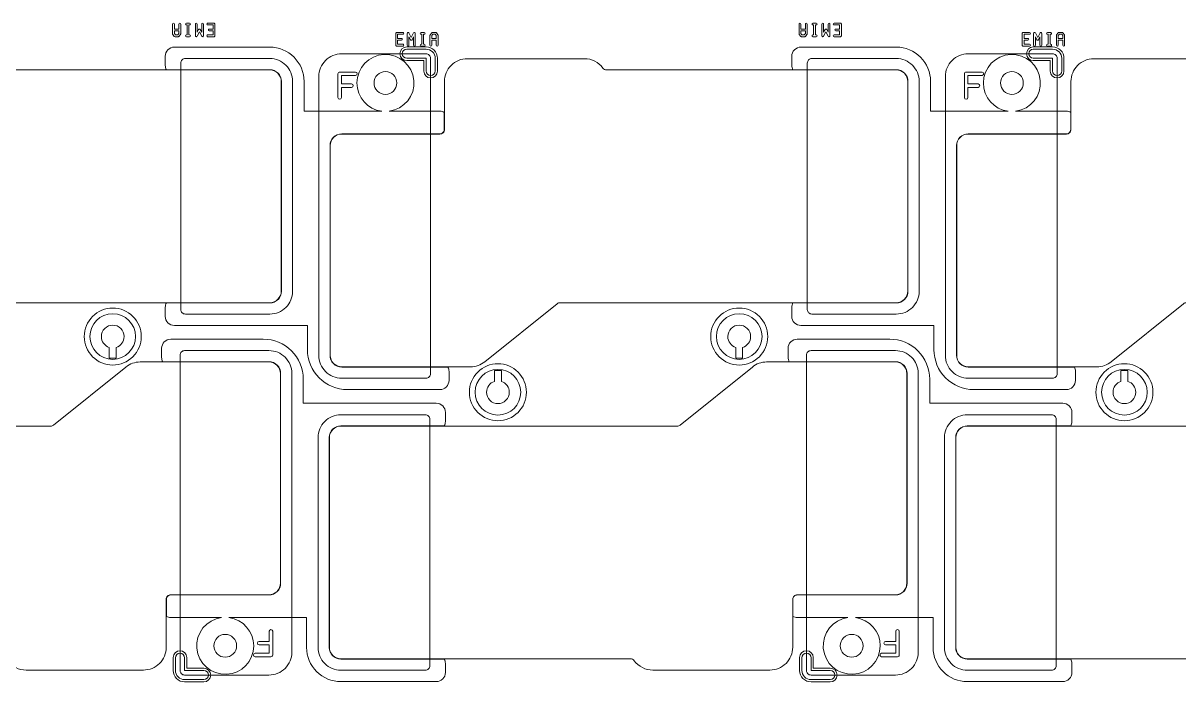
# Model space of a CAD drawing. Extents: x 2541 to 3941, y 2348 to 3338.
# Drawn here: x 2783.9 to 2834.6, y 3045.5 to 3074.3 of the extents above; entities that cross this region are included whole.
import ezdxf

# ---------------------------------------------------------------- set-up
doc = ezdxf.new("R2010")
doc.units = 0
doc.layers.get('0').update_dxf_attribs({"lineweight": 0})
doc.layers.add('EMI-T', color=6, linetype='Continuous', lineweight=0)

msp = doc.modelspace()

# ---------------------------------------------------------------- linework, layer by layer
for p, q in [((2791.16814, 3073.74094), (2791.09861, 3073.74094)), ((2818.63814, 3073.74094), (2818.56861, 3073.74094)), ((2801.4553, 3073.3317), (2801.38577, 3073.3317)), ((2828.9253, 3073.3317), (2828.85577, 3073.3317))]:
    msp.add_line(p, q)
at = {"linetype": 'Continuous'}
for points in [[(2790.48907, 3073.86704), (2790.48907, 3074.03922), (2790.48907, 3074.2975, -1), (2790.56907, 3074.2975), (2790.56907, 3074.07922), (2790.76722, 3074.07922), (2790.76722, 3074.2975, -1), (2790.84722, 3074.2975), (2790.84722, 3074.03922)], [(2791.09861, 3073.74094, -1), (2791.09861, 3073.82094), (2791.12814, 3073.82094), (2791.12814, 3074.2575), (2791.09861, 3074.2575, -1), (2791.09861, 3074.3375), (2791.16814, 3074.3375), (2791.23768, 3074.3375, -1), (2791.23768, 3074.2575), (2791.20814, 3074.2575), (2791.20814, 3073.82094), (2791.23768, 3073.82094, -1), (2791.23768, 3073.74094), (2791.16814, 3073.74094)], [(2791.48907, 3073.78129), (2791.48907, 3074.2975, -1), (2791.56907, 3074.2975), (2791.56907, 3073.9396)], [(2791.76722, 3073.9396), (2791.76722, 3074.2975, -1), (2791.84722, 3074.2975), (2791.84722, 3073.78129, -0.782664), (2791.772, 3073.76198), (2791.66814, 3073.95485)], [(2792.02907, 3073.74094, -1), (2792.02907, 3073.82094), (2792.26722, 3073.82094), (2792.26722, 3073.99922), (2792.09861, 3073.99922, -1), (2792.09861, 3074.07922), (2792.26722, 3074.07922), (2792.26722, 3074.2575), (2792.02907, 3074.2575, -1), (2792.02907, 3074.3375), (2792.30722, 3074.3375, -0.414265), (2792.34722, 3074.2975), (2792.34722, 3074.03922)], [(2817.95907, 3073.86704), (2817.95907, 3074.03922), (2817.95907, 3074.2975, -1), (2818.03907, 3074.2975), (2818.03907, 3074.07922), (2818.23722, 3074.07922), (2818.23722, 3074.2975, -1), (2818.31722, 3074.2975), (2818.31722, 3074.03922)], [(2818.56861, 3073.74094, -1), (2818.56861, 3073.82094), (2818.59814, 3073.82094), (2818.59814, 3074.2575), (2818.56861, 3074.2575, -1), (2818.56861, 3074.3375), (2818.63814, 3074.3375), (2818.70768, 3074.3375, -1), (2818.70768, 3074.2575), (2818.67814, 3074.2575), (2818.67814, 3073.82094), (2818.70768, 3073.82094, -1), (2818.70768, 3073.74094), (2818.63814, 3073.74094)], [(2818.95907, 3073.78129), (2818.95907, 3074.2975, -1), (2819.03907, 3074.2975), (2819.03907, 3073.9396)], [(2819.23722, 3073.9396), (2819.23722, 3074.2975, -1), (2819.31722, 3074.2975), (2819.31722, 3073.78129, -0.782664), (2819.242, 3073.76198), (2819.13814, 3073.95485)], [(2819.49907, 3073.74094, -1), (2819.49907, 3073.82094), (2819.73722, 3073.82094), (2819.73722, 3073.99922), (2819.56861, 3073.99922, -1), (2819.56861, 3074.07922), (2819.73722, 3074.07922), (2819.73722, 3074.2575), (2819.49907, 3074.2575, -1), (2819.49907, 3074.3375), (2819.77722, 3074.3375, -0.414265), (2819.81722, 3074.2975), (2819.81722, 3074.03922)], [(2790.84722, 3074.03922), (2790.84722, 3073.86704, -0.173189), (2790.83818, 3073.84172), (2790.76895, 3073.756, -0.228301), (2790.73768, 3073.74094), (2790.59861, 3073.74094, -0.228253), (2790.56734, 3073.756), (2790.49811, 3073.84172, -0.173127), (2790.48907, 3073.86704)], [(2791.66814, 3073.95485), (2791.56429, 3073.76198, -0.782665), (2791.48907, 3073.78129)], [(2791.56907, 3073.9396), (2791.63292, 3074.05819, -0.597324), (2791.70336, 3074.05819), (2791.76722, 3073.9396)], [(2792.34722, 3074.03922), (2792.34722, 3073.78094, -0.414265), (2792.30722, 3073.74094), (2792.02907, 3073.74094)], [(2800.77623, 3073.3717), (2800.77623, 3073.88791, -0.782664), (2800.85145, 3073.90722), (2800.9553, 3073.71435)], [(2800.85623, 3073.72959), (2800.85623, 3073.3717, -1), (2800.77623, 3073.3717)], [(2801.05438, 3073.72959), (2800.99052, 3073.61101, -0.597324), (2800.92008, 3073.61101), (2800.85623, 3073.72959)], [(2800.9553, 3073.71435), (2801.05916, 3073.90722, -0.782665), (2801.13438, 3073.88791), (2801.13438, 3073.3717, -1), (2801.05438, 3073.3717), (2801.05438, 3073.72959)], [(2801.38577, 3073.3317, -1), (2801.38577, 3073.4117), (2801.4153, 3073.4117), (2801.4153, 3073.84825), (2801.38577, 3073.84825, -1), (2801.38577, 3073.92825), (2801.4553, 3073.92825), (2801.52484, 3073.92825, -1), (2801.52484, 3073.84825), (2801.4953, 3073.84825), (2801.4953, 3073.4117), (2801.52484, 3073.4117, -1), (2801.52484, 3073.3317), (2801.4553, 3073.3317)], [(2801.77623, 3073.3717), (2801.77623, 3073.62997), (2801.77623, 3073.80216, -0.173189), (2801.78527, 3073.82748), (2801.8545, 3073.9132, -0.228301), (2801.88577, 3073.92825), (2802.02484, 3073.92825, -0.228253), (2802.05611, 3073.9132), (2802.12534, 3073.82748, -0.173127), (2802.13438, 3073.80216), (2802.13438, 3073.62997)], [(2818.31722, 3074.03922), (2818.31722, 3073.86704, -0.173189), (2818.30818, 3073.84172), (2818.23895, 3073.756, -0.228301), (2818.20768, 3073.74094), (2818.06861, 3073.74094, -0.228253), (2818.03734, 3073.756), (2817.96811, 3073.84172, -0.173127), (2817.95907, 3073.86704)], [(2819.13814, 3073.95485), (2819.03429, 3073.76198, -0.782665), (2818.95907, 3073.78129)], [(2819.03907, 3073.9396), (2819.10292, 3074.05819, -0.597324), (2819.17336, 3074.05819), (2819.23722, 3073.9396)], [(2819.81722, 3074.03922), (2819.81722, 3073.78094, -0.414265), (2819.77722, 3073.74094), (2819.49907, 3073.74094)], [(2828.24623, 3073.3717), (2828.24623, 3073.88791, -0.782664), (2828.32145, 3073.90722), (2828.4253, 3073.71435)], [(2828.32623, 3073.72959), (2828.32623, 3073.3717, -1), (2828.24623, 3073.3717)], [(2828.52438, 3073.72959), (2828.46052, 3073.61101, -0.597324), (2828.39008, 3073.61101), (2828.32623, 3073.72959)], [(2828.4253, 3073.71435), (2828.52916, 3073.90722, -0.782665), (2828.60438, 3073.88791), (2828.60438, 3073.3717, -1), (2828.52438, 3073.3717), (2828.52438, 3073.72959)], [(2828.85577, 3073.3317, -1), (2828.85577, 3073.4117), (2828.8853, 3073.4117), (2828.8853, 3073.84825), (2828.85577, 3073.84825, -1), (2828.85577, 3073.92825), (2828.9253, 3073.92825), (2828.99484, 3073.92825, -1), (2828.99484, 3073.84825), (2828.9653, 3073.84825), (2828.9653, 3073.4117), (2828.99484, 3073.4117, -1), (2828.99484, 3073.3317), (2828.9253, 3073.3317)], [(2829.24623, 3073.3717), (2829.24623, 3073.62997), (2829.24623, 3073.80216, -0.173189), (2829.25527, 3073.82748), (2829.3245, 3073.9132, -0.228301), (2829.35577, 3073.92825), (2829.49484, 3073.92825, -0.228253), (2829.52611, 3073.9132), (2829.59534, 3073.82748, -0.173127), (2829.60438, 3073.80216), (2829.60438, 3073.62997)], [(2790.1703, 3061.4846), (2790.1703, 3061.8846, -0.124386), (2790.21831, 3062.0746), (2794.7552, 3062.0746, 0.414365), (2795.26507, 3062.58473), (2795.26507, 3071.7846, 0.414366), (2794.7552, 3072.29473), (2790.21831, 3072.29473, -0.124392), (2790.1703, 3072.48473), (2790.1703, 3072.88473, -0.414218), (2790.5703, 3073.28473), (2794.7552, 3073.28473, -0.414364), (2796.25507, 3071.78409), (2796.25507, 3070.47473), (2799.6603, 3070.47473)], [(2802.13438, 3073.62997), (2802.13438, 3073.3717, -1), (2802.05438, 3073.3717), (2802.05438, 3073.58997), (2801.85623, 3073.58997), (2801.85623, 3073.3717, -1), (2801.77623, 3073.3717)], [(2817.6403, 3061.4846), (2817.6403, 3061.8846, -0.124386), (2817.68831, 3062.0746), (2822.2252, 3062.0746, 0.414365), (2822.73507, 3062.58473), (2822.73507, 3071.7846, 0.414366), (2822.2252, 3072.29473), (2817.68831, 3072.29473, -0.124392), (2817.6403, 3072.48473), (2817.6403, 3072.88473, -0.414218), (2818.0403, 3073.28473), (2822.2252, 3073.28473, -0.414364), (2823.72507, 3071.78409), (2823.72507, 3070.47473), (2827.1303, 3070.47473)], [(2829.60438, 3073.62997), (2829.60438, 3073.3717, -1), (2829.52438, 3073.3717), (2829.52438, 3073.58997), (2829.32623, 3073.58997), (2829.32623, 3073.3717, -1), (2829.24623, 3073.3717)], [(2798.57437, 3071.71391, -2.205962), (2799.98845, 3070.47473), (2802.21218, 3070.47473, -0.124388), (2802.40218, 3070.42672), (2802.40218, 3069.67473, -0.414224), (2802.21218, 3069.48473), (2797.9052, 3069.48473, 0.414218), (2797.39508, 3068.9746), (2797.39508, 3059.77472, 0.414217), (2797.9052, 3059.2646), (2802.56418, 3059.2646, -0.124388), (2802.61218, 3059.0746), (2802.61218, 3058.6746, -0.414218), (2802.21218, 3058.2746), (2798.15508, 3058.2746, -0.414215), (2796.40508, 3060.0246), (2796.40508, 3061.0846), (2790.5703, 3061.0846, -0.414218), (2790.1703, 3061.4846)], [(2826.04437, 3071.71391, -2.205962), (2827.45845, 3070.47473), (2829.68218, 3070.47473, -0.124388), (2829.87218, 3070.42672), (2829.87218, 3069.67473, -0.414224), (2829.68218, 3069.48473), (2825.3752, 3069.48473, 0.414218), (2824.86508, 3068.9746), (2824.86508, 3059.77472, 0.414217), (2825.3752, 3059.2646), (2830.03418, 3059.2646, -0.124388), (2830.08218, 3059.0746), (2830.08218, 3058.6746, -0.414218), (2829.68218, 3058.2746), (2825.62508, 3058.2746, -0.414215), (2823.87508, 3060.0246), (2823.87508, 3061.0846), (2818.0403, 3061.0846, -0.414218), (2817.6403, 3061.4846)], [(2790.01127, 3059.6846), (2790.01127, 3060.0846, -0.414218), (2790.41127, 3060.4846), (2794.46837, 3060.4846, -0.414215), (2796.21837, 3058.7346), (2796.21837, 3057.6746), (2802.05314, 3057.6746, -0.414218), (2802.45314, 3057.2746), (2802.45314, 3056.8746, -0.124388), (2802.40514, 3056.6846), (2797.86825, 3056.6846, 0.414365), (2797.35838, 3056.17447), (2797.35838, 3046.9746, 0.414366), (2797.86825, 3046.46446), (2802.40514, 3046.46446, -0.124388), (2802.45314, 3046.27446), (2802.45314, 3045.87446, -0.414218), (2802.05314, 3045.47446), (2797.86825, 3045.47446, -0.414364), (2796.36838, 3046.9751), (2796.36838, 3048.28447), (2792.96315, 3048.28447)], [(2817.48127, 3059.6846), (2817.48127, 3060.0846, -0.414218), (2817.88127, 3060.4846), (2821.93837, 3060.4846, -0.414215), (2823.68837, 3058.7346), (2823.68837, 3057.6746), (2829.52314, 3057.6746, -0.414218), (2829.92314, 3057.2746), (2829.92314, 3056.8746, -0.124388), (2829.87514, 3056.6846), (2825.33825, 3056.6846, 0.414365), (2824.82838, 3056.17447), (2824.82838, 3046.9746, 0.414366), (2825.33825, 3046.46446), (2829.87514, 3046.46446, -0.124388), (2829.92314, 3046.27446), (2829.92314, 3045.87446, -0.414218), (2829.52314, 3045.47446), (2825.33825, 3045.47446, -0.414364), (2823.83838, 3046.9751), (2823.83838, 3048.28447), (2820.43315, 3048.28447)], [(2794.04907, 3047.04528, -2.205962), (2792.635, 3048.28447), (2790.41127, 3048.28447, -0.124386), (2790.22127, 3048.33247), (2790.22127, 3049.08447, -0.414224), (2790.41127, 3049.27447), (2794.71824, 3049.27447, 0.414218), (2795.22837, 3049.78459), (2795.22837, 3058.98447, 0.414217), (2794.71824, 3059.4946), (2790.05927, 3059.4946, -0.124392), (2790.01127, 3059.6846)], [(2821.51907, 3047.04528, -2.205962), (2820.105, 3048.28447), (2817.88127, 3048.28447, -0.124386), (2817.69127, 3048.33247), (2817.69127, 3049.08447, -0.414224), (2817.88127, 3049.27447), (2822.18824, 3049.27447, 0.414218), (2822.69837, 3049.78459), (2822.69837, 3058.98447, 0.414217), (2822.18824, 3059.4946), (2817.52927, 3059.4946, -0.124392), (2817.48127, 3059.6846)], [(2794.11075, 3046.5658, -1), (2794.11075, 3046.7158), (2794.73112, 3046.7158), (2794.73112, 3047.08732), (2794.2846, 3047.08732, -1), (2794.2846, 3047.23732), (2794.73112, 3047.23732), (2794.73112, 3047.68385, -1), (2794.88112, 3047.68385), (2794.88112, 3047.16232)], [(2821.58075, 3046.5658, -1), (2821.58075, 3046.7158), (2822.20112, 3046.7158), (2822.20112, 3047.08732), (2821.7546, 3047.08732, -1), (2821.7546, 3047.23732), (2822.20112, 3047.23732), (2822.20112, 3047.68385, -1), (2822.35112, 3047.68385), (2822.35112, 3047.16232)], [(2794.88112, 3047.16232), (2794.88112, 3046.6408, -0.414241), (2794.80612, 3046.5658), (2794.11075, 3046.5658)], [(2822.35112, 3047.16232), (2822.35112, 3046.6408, -0.414241), (2822.27612, 3046.5658), (2821.58075, 3046.5658)]]:
    msp.add_lwpolyline(points, format="xyb", dxfattribs=at)
for points in [[(2790.56907, 3073.88117), (2790.61772, 3073.82094), (2790.71857, 3073.82094), (2790.76722, 3073.88117), (2790.76722, 3073.99922), (2790.56907, 3073.99922)], [(2801.85623, 3073.66997), (2802.05438, 3073.66997), (2802.05438, 3073.78802), (2802.00573, 3073.84825), (2801.90488, 3073.84825), (2801.85623, 3073.78802)], [(2818.03907, 3073.88117), (2818.08772, 3073.82094), (2818.18857, 3073.82094), (2818.23722, 3073.88117), (2818.23722, 3073.99922), (2818.03907, 3073.99922)], [(2829.32623, 3073.66997), (2829.52438, 3073.66997), (2829.52438, 3073.78802), (2829.47573, 3073.84825), (2829.37488, 3073.84825), (2829.32623, 3073.78802)]]:
    msp.add_lwpolyline(points, close=True, dxfattribs=at)
for points in [[(2800.27623, 3073.3717), (2800.27623, 3073.62997), (2800.27623, 3073.88825, -0.414265), (2800.31623, 3073.92825), (2800.59438, 3073.92825, -1), (2800.59438, 3073.84825), (2800.35623, 3073.84825), (2800.35623, 3073.66997), (2800.52484, 3073.66997, -1), (2800.52484, 3073.58997), (2800.35623, 3073.58997), (2800.35623, 3073.4117), (2800.59438, 3073.4117, -1), (2800.59438, 3073.3317), (2800.31623, 3073.3317, -0.414265)], [(2827.74623, 3073.3717), (2827.74623, 3073.62997), (2827.74623, 3073.88825, -0.414265), (2827.78623, 3073.92825), (2828.06438, 3073.92825, -1), (2828.06438, 3073.84825), (2827.82623, 3073.84825), (2827.82623, 3073.66997), (2827.99484, 3073.66997, -1), (2827.99484, 3073.58997), (2827.82623, 3073.58997), (2827.82623, 3073.4117), (2828.06438, 3073.4117, -1), (2828.06438, 3073.3317), (2827.78623, 3073.3317, -0.414265)], [(2800.76244, 3072.69531, -1), (2800.76244, 3073.29531), (2801.60715, 3073.29531, -0.414217), (2802.10715, 3072.79531), (2802.10715, 3072.23231, -1), (2801.50715, 3072.23231), (2801.50715, 3072.69531)], [(2800.76244, 3072.79531), (2801.60715, 3072.79531), (2801.60715, 3072.24124, 1), (2802.00715, 3072.24124), (2802.00715, 3072.79531, 0.414218), (2801.60715, 3073.19531), (2800.76244, 3073.19531, 1)], [(2828.23244, 3072.69531, -1), (2828.23244, 3073.29531), (2829.07715, 3073.29531, -0.414217), (2829.57715, 3072.79531), (2829.57715, 3072.23231, -1), (2828.97715, 3072.23231), (2828.97715, 3072.69531)], [(2828.23244, 3072.79531), (2829.07715, 3072.79531), (2829.07715, 3072.24124, 1), (2829.47715, 3072.24124), (2829.47715, 3072.79531, 0.414218), (2829.07715, 3073.19531), (2828.23244, 3073.19531, 1)], [(2769.93508, 3059.77472), (2769.93508, 3068.9746, -0.414219), (2770.4352, 3069.47473), (2774.74218, 3069.47473, 0.414223), (2774.94218, 3069.67473), (2774.94218, 3071.77952, -0.414215), (2775.94218, 3072.77952), (2781.07907, 3072.77952, -0.24029), (2781.88871, 3072.36692, 0.240069), (2782.05015, 3072.28473), (2794.7552, 3072.28473, -0.414366), (2795.25507, 3071.7846), (2795.25507, 3062.58472, -0.414365), (2794.7552, 3062.0846), (2780.00567, 3062.0846, 0.170771), (2779.88046, 3062.04056), (2776.70951, 3059.49481, -0.170765), (2776.08341, 3059.2746), (2770.4352, 3059.2746, -0.414218)], [(2797.40508, 3059.77472), (2797.40508, 3068.9746, -0.414219), (2797.9052, 3069.47473), (2802.21218, 3069.47473, 0.414223), (2802.41218, 3069.67473), (2802.41218, 3071.77952, -0.414215), (2803.41218, 3072.77952), (2808.54907, 3072.77952, -0.24029), (2809.35871, 3072.36692, 0.240069), (2809.52015, 3072.28473), (2822.2252, 3072.28473, -0.414366), (2822.72507, 3071.7846), (2822.72507, 3062.58472, -0.414365), (2822.2252, 3062.0846), (2807.47567, 3062.0846, 0.170771), (2807.35046, 3062.04056), (2804.17951, 3059.49481, -0.170765), (2803.55341, 3059.2746), (2797.9052, 3059.2746, -0.414218)], [(2824.87508, 3059.77472), (2824.87508, 3068.9746, -0.414219), (2825.3752, 3069.47473), (2829.68218, 3069.47473, 0.414223), (2829.88218, 3069.67473), (2829.88218, 3071.77952, -0.414215), (2830.88218, 3072.77952), (2836.01907, 3072.77952, -0.24029), (2836.82871, 3072.36692, 0.240069), (2836.99015, 3072.28473), (2849.6952, 3072.28473, -0.414366), (2850.19507, 3071.7846), (2850.19507, 3062.58472, -0.414365), (2849.6952, 3062.0846), (2834.94567, 3062.0846, 0.170771), (2834.82046, 3062.04056), (2831.64951, 3059.49481, -0.170765), (2831.02341, 3059.2746), (2825.3752, 3059.2746, -0.414218)], [(2797.74233, 3071.07535), (2797.74233, 3071.59687), (2797.74233, 3072.1184, -0.414241), (2797.81733, 3072.1934), (2798.51269, 3072.1934, -1), (2798.51269, 3072.0434), (2797.89233, 3072.0434), (2797.89233, 3071.67187), (2798.33885, 3071.67187, -1), (2798.33885, 3071.52187), (2797.89233, 3071.52187), (2797.89233, 3071.07535, -1)], [(2799.32437, 3071.71391, 0.414217), (2799.82437, 3071.21391, 0.414217), (2800.32437, 3071.71391, 0.414217), (2799.82437, 3072.21391, 0.414217)], [(2825.21233, 3071.07535), (2825.21233, 3071.59687), (2825.21233, 3072.1184, -0.414241), (2825.28733, 3072.1934), (2825.98269, 3072.1934, -1), (2825.98269, 3072.0434), (2825.36233, 3072.0434), (2825.36233, 3071.67187), (2825.80885, 3071.67187, -1), (2825.80885, 3071.52187), (2825.36233, 3071.52187), (2825.36233, 3071.07535, -1)], [(2826.79437, 3071.71391, 0.414217), (2827.29437, 3071.21391, 0.414217), (2827.79437, 3071.71391, 0.414217), (2827.29437, 3072.21391, 0.414217)], [(2786.61699, 3060.60071, -0.414215), (2787.86699, 3061.85071, -0.414215), (2789.11699, 3060.60071, -0.414215), (2787.86699, 3059.35071, -0.414215)], [(2814.08699, 3060.60071, -0.414215), (2815.33699, 3061.85071, -0.414215), (2816.58699, 3060.60071, -0.414215), (2815.33699, 3059.35071, -0.414215)], [(2787.36699, 3060.60071, 0.327542), (2787.71699, 3060.12374), (2787.71699, 3059.64957), (2788.01699, 3059.64957), (2788.01699, 3060.12374, 0.327544), (2788.36699, 3060.60071, 0.414217), (2787.86699, 3061.10071, 0.414217)], [(2814.83699, 3060.60071, 0.327542), (2815.18699, 3060.12374), (2815.18699, 3059.64957), (2815.48699, 3059.64957), (2815.48699, 3060.12374, 0.327544), (2815.83699, 3060.60071, 0.414217), (2815.33699, 3061.10071, 0.414217)], [(2769.89838, 3046.97459), (2769.89838, 3056.17447, -0.414365), (2770.39825, 3056.6746), (2785.14778, 3056.6746, 0.170771), (2785.27299, 3056.71863), (2788.44394, 3059.26438, -0.170765), (2789.07004, 3059.4846), (2794.71824, 3059.4846, -0.414218), (2795.21837, 3058.98447), (2795.21837, 3049.78459, -0.414219), (2794.71824, 3049.28447), (2790.41127, 3049.28447, 0.414223), (2790.21127, 3049.08447), (2790.21127, 3046.97967, -0.414215), (2789.21127, 3045.97967), (2784.07437, 3045.97967, -0.24029), (2783.26474, 3046.39227, 0.240069), (2783.1033, 3046.47446), (2770.39825, 3046.47446, -0.414366)], [(2797.36838, 3046.97459), (2797.36838, 3056.17447, -0.414365), (2797.86825, 3056.6746), (2812.61778, 3056.6746, 0.170771), (2812.74299, 3056.71863), (2815.91394, 3059.26438, -0.170765), (2816.54004, 3059.4846), (2822.18824, 3059.4846, -0.414218), (2822.68837, 3058.98447), (2822.68837, 3049.78459, -0.414219), (2822.18824, 3049.28447), (2817.88127, 3049.28447, 0.414223), (2817.68127, 3049.08447), (2817.68127, 3046.97967, -0.414215), (2816.68127, 3045.97967), (2811.54437, 3045.97967, -0.24029), (2810.73474, 3046.39227, 0.240069), (2810.5733, 3046.47446), (2797.86825, 3046.47446, -0.414366)], [(2824.83838, 3046.97459), (2824.83838, 3056.17447, -0.414365), (2825.33825, 3056.6746), (2840.08778, 3056.6746, 0.170771), (2840.21299, 3056.71863), (2843.38394, 3059.26438, -0.170765), (2844.01004, 3059.4846), (2849.65824, 3059.4846, -0.414218), (2850.15837, 3058.98447), (2850.15837, 3049.78459, -0.414219), (2849.65824, 3049.28447), (2845.35127, 3049.28447, 0.414223), (2845.15127, 3049.08447), (2845.15127, 3046.97967, -0.414215), (2844.15127, 3045.97967), (2839.01437, 3045.97967, -0.24029), (2838.20474, 3046.39227, 0.240069), (2838.0433, 3046.47446), (2825.33825, 3046.47446, -0.414366)], [(2803.50646, 3058.15848, -0.414215), (2804.75646, 3059.40848, -0.414215), (2806.00646, 3058.15848, -0.414215), (2804.75646, 3056.90848, -0.414215)], [(2804.25646, 3058.15848, 0.414217), (2804.75646, 3057.65848, 0.414217), (2805.25646, 3058.15848, 0.327542), (2804.90646, 3058.63545), (2804.90646, 3059.10962), (2804.60646, 3059.10962), (2804.60646, 3058.63545, 0.327544)], [(2830.97646, 3058.15848, -0.414215), (2832.22646, 3059.40848, -0.414215), (2833.47646, 3058.15848, -0.414215), (2832.22646, 3056.90848, -0.414215)], [(2831.72646, 3058.15848, 0.414217), (2832.22646, 3057.65848, 0.414217), (2832.72646, 3058.15848, 0.327542), (2832.37646, 3058.63545), (2832.37646, 3059.10962), (2832.07646, 3059.10962), (2832.07646, 3058.63545, 0.327544)], [(2792.29907, 3047.04528, 0.414217), (2792.79907, 3046.54528, 0.414217), (2793.29907, 3047.04528, 0.414217), (2792.79907, 3047.54528, 0.414217)], [(2819.76907, 3047.04528, 0.414217), (2820.26907, 3046.54528, 0.414217), (2820.76907, 3047.04528, 0.414217), (2820.26907, 3047.54528, 0.414217)], [(2790.51629, 3045.96388), (2790.51629, 3046.52689, -1), (2791.11629, 3046.52689), (2791.11629, 3046.06388), (2791.86101, 3046.06388, -1), (2791.86101, 3045.46388), (2791.01629, 3045.46388, -0.414217)], [(2817.98629, 3045.96388), (2817.98629, 3046.52689, -1), (2818.58629, 3046.52689), (2818.58629, 3046.06388), (2819.33101, 3046.06388, -1), (2819.33101, 3045.46388), (2818.48629, 3045.46388, -0.414217)], [(2790.61629, 3045.96388, 0.414218), (2791.01629, 3045.56388), (2791.86101, 3045.56388, 1), (2791.86101, 3045.96388), (2791.01629, 3045.96388), (2791.01629, 3046.51796, 1), (2790.61629, 3046.51796)], [(2818.08629, 3045.96388, 0.414218), (2818.48629, 3045.56388), (2819.33101, 3045.56388, 1), (2819.33101, 3045.96388), (2818.48629, 3045.96388), (2818.48629, 3046.51796, 1), (2818.08629, 3046.51796)]]:
    msp.add_lwpolyline(points, format="xyb", close=True, dxfattribs=at)
for centre, start, end in [((2799.82437, 3071.71391), 179.999999, 262.45759), ((2827.29437, 3071.71391), 179.999999, 262.45759), ((2792.79907, 3047.04528), 359.999999, 82.45759), ((2820.26907, 3047.04528), 359.999999, 82.45759)]:
    msp.add_arc(centre, 1.25, start, end)
at = {"layer": 'EMI-T', "linetype": 'Continuous'}
for points in [[(2790.85299, 3061.7846, 0.414223), (2791.05299, 3061.5846), (2794.75519, 3061.5846, 0.414363), (2795.75507, 3062.58498), (2795.75507, 3071.78435, 0.414365), (2794.75519, 3072.78473), (2791.05299, 3072.78473, 0.414223), (2790.85299, 3072.58473)], [(2796.90508, 3059.77472, 0.414215), (2797.9052, 3058.7746), (2801.60715, 3058.7746, 0.414223), (2801.80715, 3058.9746), (2801.80715, 3072.79532, 0.414223), (2801.60715, 3072.99532), (2797.9052, 3072.99532, 0.414215), (2796.90508, 3071.99519)], [(2818.32299, 3061.7846, 0.414223), (2818.52299, 3061.5846), (2822.22519, 3061.5846, 0.414363), (2823.22507, 3062.58498), (2823.22507, 3071.78435, 0.414365), (2822.22519, 3072.78473), (2818.52299, 3072.78473, 0.414223), (2818.32299, 3072.58473)], [(2824.37508, 3059.77472, 0.414215), (2825.3752, 3058.7746), (2829.07715, 3058.7746, 0.414223), (2829.27715, 3058.9746), (2829.27715, 3072.79532, 0.414223), (2829.07715, 3072.99532), (2825.3752, 3072.99532, 0.414215), (2824.37508, 3071.99519)], [(2790.81629, 3045.96388, 0.414223), (2791.01629, 3045.76388), (2794.71824, 3045.76388, 0.414215), (2795.71837, 3046.76401), (2795.71837, 3058.98448, 0.414215), (2794.71824, 3059.9846), (2791.01629, 3059.9846, 0.414223), (2790.81629, 3059.7846)], [(2818.28629, 3045.96388, 0.414223), (2818.48629, 3045.76388), (2822.18824, 3045.76388, 0.414215), (2823.18837, 3046.76401), (2823.18837, 3058.98448, 0.414215), (2822.18824, 3059.9846), (2818.48629, 3059.9846, 0.414223), (2818.28629, 3059.7846)], [(2796.86838, 3046.97485, 0.414365), (2797.86825, 3045.97447), (2801.57045, 3045.97447, 0.414223), (2801.77045, 3046.17447), (2801.77045, 3056.9746, 0.414223), (2801.57045, 3057.1746), (2797.86825, 3057.1746, 0.414363), (2796.86838, 3056.17422)], [(2824.33838, 3046.97485, 0.414365), (2825.33825, 3045.97447), (2829.04045, 3045.97447, 0.414223), (2829.24045, 3046.17447), (2829.24045, 3056.9746, 0.414223), (2829.04045, 3057.1746), (2825.33825, 3057.1746, 0.414363), (2824.33838, 3056.17422)]]:
    msp.add_lwpolyline(points, format="xyb", close=True, dxfattribs=at)
at = {"layer": 'EMI-T'}
for centre in [(2787.86699, 3060.60072), (2815.33699, 3060.60072), (2804.75645, 3058.15848), (2832.22645, 3058.15848)]:
    msp.add_circle(centre, 1, dxfattribs=at)

doc.saveas('drawing.dxf')
